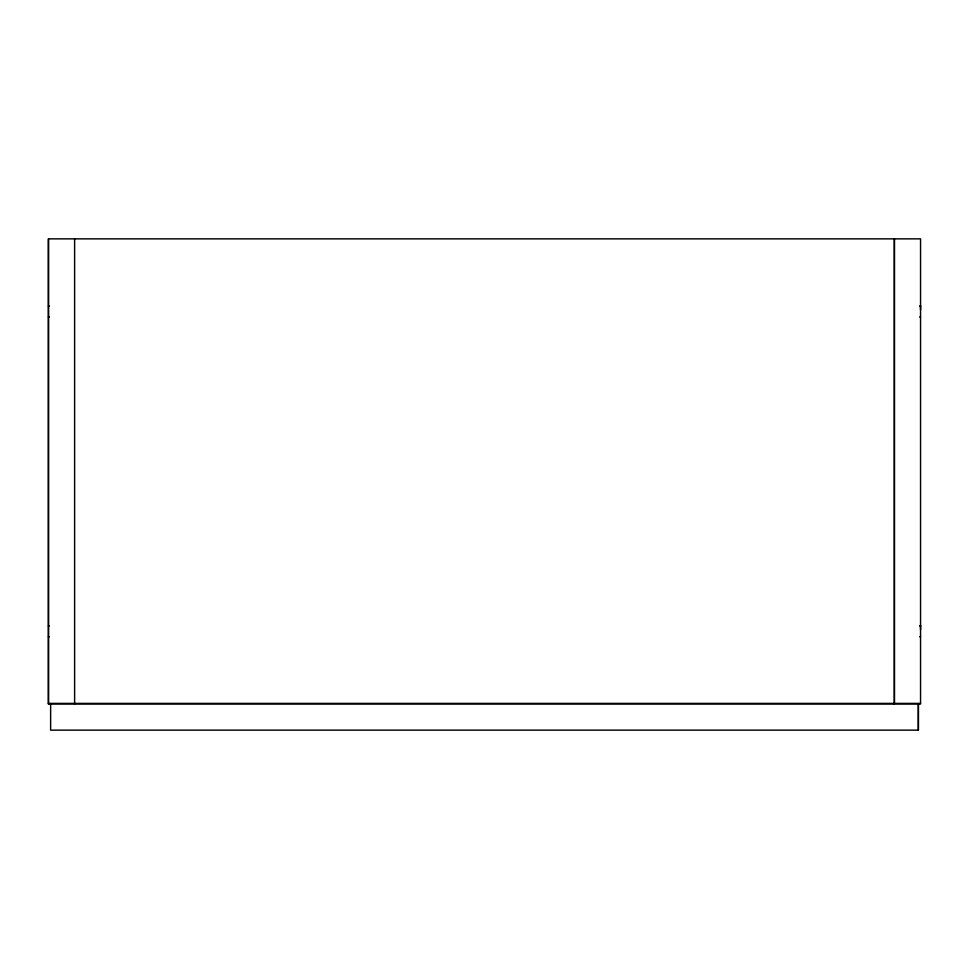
<?xml version="1.0" encoding="UTF-8"?>
<svg xmlns="http://www.w3.org/2000/svg" width="969" height="969" viewBox="0 0 969 969"><rect width="100%" height="100%" fill="white"/><g stroke="black" fill="none" stroke-linecap="round" stroke-linejoin="round"><path stroke-width="1.45" d="M48.45 703.979L48.45 238.858L920.55 238.858L920.55 703.979L48.45 703.979L48.45 238.858M918.37 730.141L918.37 703.979L918.37 730.141L50.63 730.141L50.63 703.979M920.55 629.584L920.55 625.368M920.55 309.814L920.55 305.598M48.45 306.083L49.358 306.083M919.642 306.083L920.55 306.083M48.45 316.984L49.358 316.984M919.642 316.984L920.55 316.984M48.45 625.853L49.358 625.853M919.642 625.853L920.55 625.853M48.45 636.754L49.358 636.754M919.642 636.754L920.55 636.754M48.45 703.397L920.55 703.397M74.613 238.858L74.613 703.979M894.387 238.858L894.387 703.979L894.387 238.858"/></g></svg>
